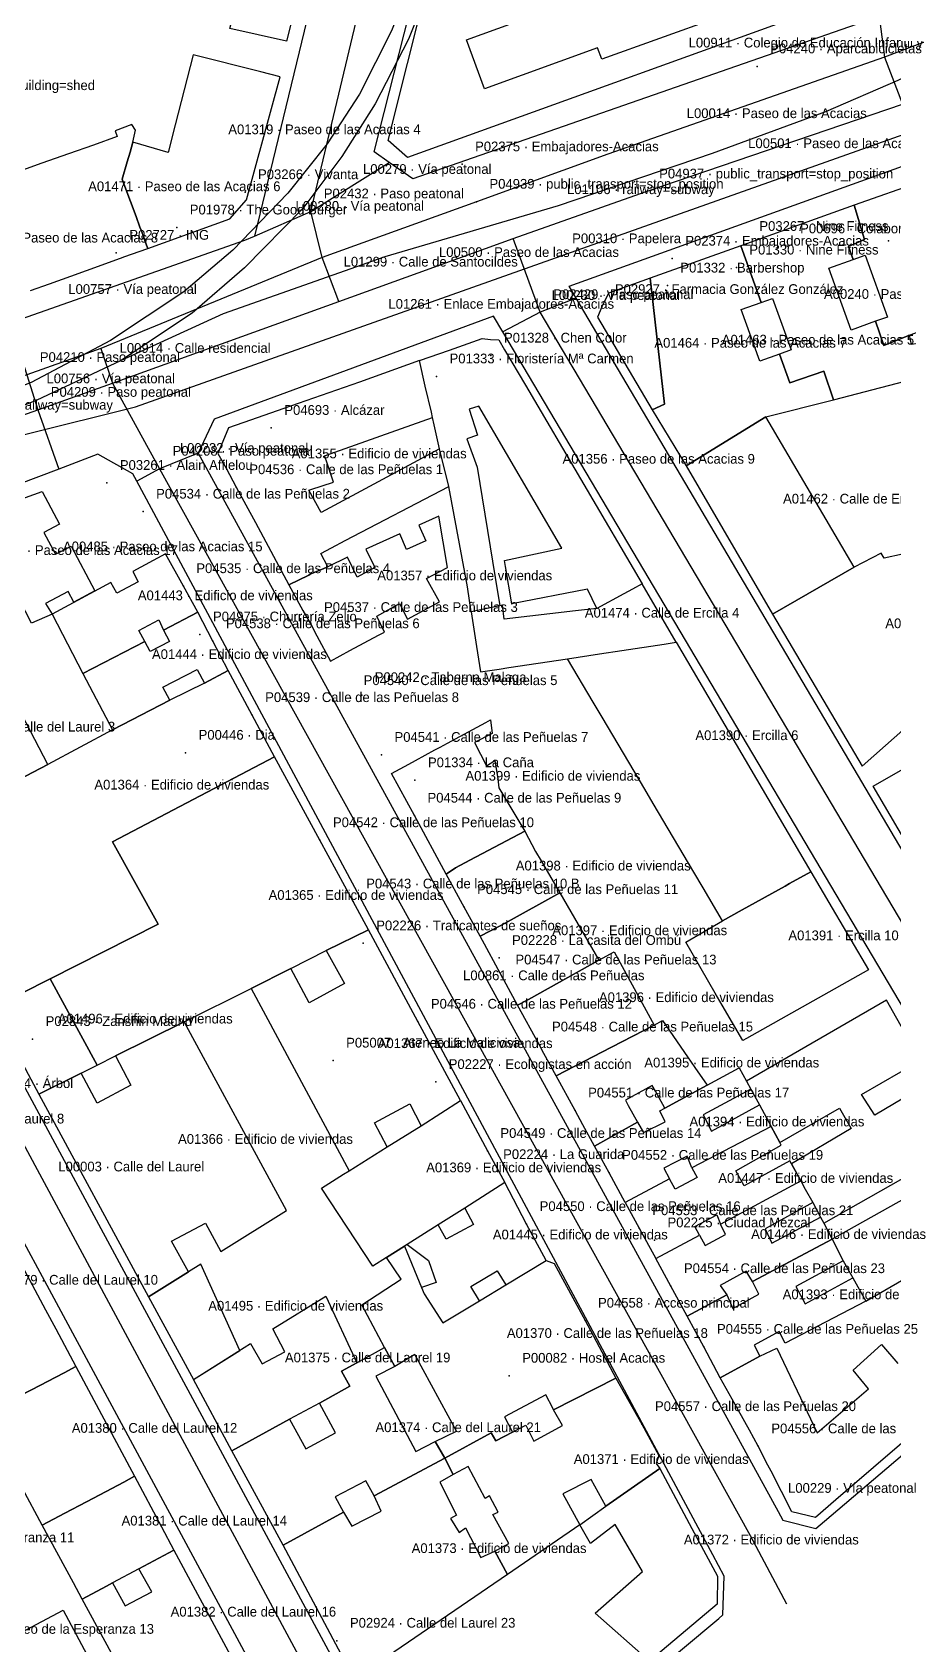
# Model space of a CAD drawing. Header units: metres. Extents: x 436207 to 441321, y 4465685 to 4475088.
# Drawn here: x 440174.2 to 440306.6, y 4472682.3 to 4472930.3 of the extents above; entities that cross this region are included whole.
import ezdxf

# ---------------------------------------------------------------- set-up
doc = ezdxf.new("R2010")
doc.units = ezdxf.units.M
for name, color, linetype, true_color in [('G_A_EDI', 7, 'CONTINUOUS', 0xa4a4a4), ('G_L_EQU', 7, 'CONTINUOUS', 0x8e5aa4), ('G_L_TRA', 7, 'CONTINUOUS', 0x376b91), ('G_L_VIA', 7, 'CONTINUOUS', 0x555555), ('G_P_ACC', 7, 'CONTINUOUS', 0xe68241), ('G_P_COM', 7, 'CONTINUOUS', 0xce3b37), ('G_P_DIR', 7, 'CONTINUOUS', 0x756bb1), ('G_P_EQU', 7, 'CONTINUOUS', 0x8e5aa4), ('G_P_MOB', 7, 'CONTINUOUS', 0x268c9e), ('G_P_PAT', 7, 'CONTINUOUS', 0xa63603), ('G_P_TRA', 7, 'CONTINUOUS', 0x376b91), ('G_P_UMB', 7, 'CONTINUOUS', 0x9e6a39), ('T_A_EDI', 7, 'CONTINUOUS', 0xa4a4a4), ('T_L_EQU', 7, 'CONTINUOUS', 0x8e5aa4), ('T_L_TRA', 7, 'CONTINUOUS', 0x376b91), ('T_L_VIA', 7, 'CONTINUOUS', 0x555555), ('T_P_ACC', 7, 'CONTINUOUS', 0xe68241), ('T_P_COM', 7, 'CONTINUOUS', 0xce3b37), ('T_P_DIR', 7, 'CONTINUOUS', 0x756bb1), ('T_P_EQU', 7, 'CONTINUOUS', 0x8e5aa4), ('T_P_MOB', 7, 'CONTINUOUS', 0x268c9e), ('T_P_PAT', 7, 'CONTINUOUS', 0xa63603), ('T_P_TRA', 7, 'CONTINUOUS', 0x376b91), ('T_P_UMB', 7, 'CONTINUOUS', 0x9e6a39), ('T_P_VER', 7, 'CONTINUOUS', 0x4d745d)]:
    doc.layers.add(name, color=color, linetype=linetype, true_color=true_color)

msp = doc.modelspace()

# ---------------------------------------------------------------- linework, layer by layer
at = {"layer": 'G_A_EDI'}
for points in [[(440210.04, 4472951.98), (440215.92, 4472950.51), (440218.52, 4472949.87), (440216.59, 4472942.18), (440213.26, 4472928.96), (440204.53, 4472930.88), (440206.17, 4472936.98), (440203.79, 4472937.46), (440204.66, 4472940.92), (440205.29, 4472943.41), (440205.9, 4472945.75), (440208.49, 4472945.21)], [(440240.92, 4472929.14), (440258.35, 4472935.49), (440257.7, 4472937.1), (440262.08, 4472938.63), (440261.35, 4472940.72), (440270.46, 4472944.06), (440271.23, 4472941.99), (440275.34, 4472943.53), (440276.07, 4472941.95), (440293.13, 4472948.22), (440295.93, 4472940.6), (440278.69, 4472934.39), (440279.41, 4472932.55), (440261.72, 4472926.18), (440261.04, 4472927.95), (440243.66, 4472921.61)], [(440189.66, 4472913.4), (440189.22, 4472911.88), (440188.8, 4472910.41), (440188.03, 4472907.74), (440188.44, 4472906.6), (440190.14, 4472902.01), (440190.74, 4472900.36), (440190.96, 4472899.79), (440191.33, 4472898.76), (440191.77, 4472897.58), (440191.95, 4472897.09), (440204.54, 4472901.64), (440207.11, 4472904.55), (440212.31, 4472923.46), (440209.31, 4472924.22), (440198.93, 4472926.85), (440196.13, 4472916.09), (440195.1, 4472911.84)], [(440324.51, 4472889.79), (440323.09, 4472892.18), (440318.89, 4472899.27), (440314.77, 4472906.24), (440313.15, 4472906.82), (440310.99, 4472907.41), (440300.49, 4472903.71), (440302.08, 4472898.44), (440299.6, 4472897.38), (440300.31, 4472895.39), (440302.16, 4472896.05), (440305.59, 4472886.53), (440303.75, 4472885.87), (440305.04, 4472882.17), (440309.01, 4472883.73), (440315.64, 4472886.32)], [(440310.58, 4472882.53), (440309.27, 4472882.28), (440309.01, 4472883.73), (440305.04, 4472882.17), (440303.75, 4472885.87), (440300.01, 4472884.53), (440296.58, 4472894.05), (440300.31, 4472895.39), (440299.6, 4472897.38), (440302.08, 4472898.44), (440300.49, 4472903.71), (440283.92, 4472897.77), (440283.06, 4472897.46), (440286.18, 4472888.77), (440287.95, 4472889.4), (440290.8, 4472881.46), (440289.03, 4472880.83), (440290.61, 4472876.43), (440295.8, 4472878.19), (440297.32, 4472873.81), (440311.87, 4472877.56)], [(440297.32, 4472873.81), (440295.8, 4472878.19), (440290.61, 4472876.43), (440289.03, 4472880.83), (440285.97, 4472879.75), (440283.12, 4472887.68), (440286.18, 4472888.77), (440283.06, 4472897.46), (440269.13, 4472892.49), (440271.35, 4472873.12), (440269.44, 4472872.25), (440274.67, 4472863.62), (440286.92, 4472871.18)], [(440269.13, 4472892.49), (440262.73, 4472890.18), (440261.72, 4472888.07), (440261.06, 4472886.5), (440269.44, 4472872.25), (440271.35, 4472873.12)], [(440267.91, 4472845.47), (440266.43, 4472844.66), (440265.08, 4472843.93), (440260.97, 4472841.7), (440259.52, 4472844.68), (440247.88, 4472842.4), (440246.91, 4472848.15), (440246.75, 4472849.09), (440255.56, 4472850.97), (440242.81, 4472872.81), (440241.33, 4472872.33), (440242.63, 4472868.36), (440240.99, 4472867.77), (440242.55, 4472863.46), (440245.32, 4472846.48), (440246.03, 4472842.1), (440241.63, 4472841.21), (440241.06, 4472845.01), (440238.19, 4472860.48), (440236.78, 4472866.27), (440235.95, 4472869.95), (440235.7, 4472871.06), (440235.53, 4472871.91), (440234.59, 4472875.91), (440233.71, 4472879.85), (440238.3, 4472881.45), (440243.35, 4472883.2), (440244.59, 4472883.09), (440245.87, 4472883.01), (440246.76, 4472881.5), (440249.97, 4472876.03)], [(440218.52, 4472850.18), (440220.17, 4472851.03), (440222.27, 4472852.15), (440238.19, 4472860.48), (440236.78, 4472866.27), (440218.59, 4472856.45), (440216.67, 4472859.9), (440217.02, 4472860.01), (440220.5, 4472861.11), (440219.39, 4472864.35), (440219.11, 4472865.16), (440235.7, 4472871.06), (440235.53, 4472871.91), (440234.59, 4472875.91), (440233.71, 4472879.85), (440224.46, 4472876.51), (440213.86, 4472872.84), (440207.74, 4472870.66), (440204.33, 4472869.48), (440202.69, 4472865.55), (440203.97, 4472863.29), (440204.49, 4472862.3), (440205.55, 4472860.36), (440208.49, 4472854.93), (440213.63, 4472845.36), (440216.7, 4472846.83), (440216.91, 4472846.98), (440219.61, 4472848.13)], [(440300.51, 4472848.06), (440286.92, 4472871.18), (440274.67, 4472863.62), (440287.92, 4472840.84)], [(440165.42, 4472855.99), (440175.73, 4472859.7), (440178.39, 4472854.69), (440175.99, 4472853.4), (440177.77, 4472850.04), (440180.17, 4472851.31), (440183.81, 4472844.44), (440180.6, 4472842.68), (440179.73, 4472844.29), (440176.25, 4472842.47), (440177.23, 4472840.82), (440174.07, 4472839.42), (440171.24, 4472844.94), (440170.53, 4472846.29), (440172.77, 4472847.42), (440170.9, 4472850.88), (440168.79, 4472849.58)], [(440213.63, 4472845.36), (440215.79, 4472841.41), (440217.03, 4472839.17), (440217.94, 4472837.49), (440220.03, 4472833.62), (440223.01, 4472835.23), (440227.38, 4472837.59), (440228.33, 4472838.08), (440227.13, 4472840.5), (440230.63, 4472842.46), (440231.87, 4472840.05), (440236.79, 4472842.71), (440234.79, 4472846.32), (440238.01, 4472848.02), (440236.67, 4472855.9), (440233.57, 4472854.51), (440234.69, 4472852.1), (440231.7, 4472850.79), (440230.66, 4472853.18), (440225.45, 4472850.81), (440226.84, 4472848.02), (440224.14, 4472846.53), (440222.65, 4472849.57), (440219.61, 4472848.13), (440216.91, 4472846.98), (440216.7, 4472846.83)], [(440307.93, 4472850.07), (440305.11, 4472849.46), (440304.63, 4472850.22), (440300.51, 4472848.06), (440287.92, 4472840.84), (440301.69, 4472817.43), (440318.72, 4472832.51)], [(440194.69, 4472850.09), (440189.63, 4472847.37), (440190.47, 4472845.8), (440187.19, 4472844.04), (440186.29, 4472845.7), (440177.23, 4472840.82), (440181.99, 4472831.71), (440191.47, 4472836.63), (440190.58, 4472838.3), (440193.66, 4472839.96), (440194.34, 4472838.37), (440199.62, 4472841.12), (440197.41, 4472845.14)], [(440267.91, 4472845.47), (440266.43, 4472844.66), (440265.08, 4472843.93), (440260.97, 4472841.7), (440257.66, 4472841.32), (440246.72, 4472840.07), (440246.43, 4472842.19), (440246.03, 4472842.1), (440241.63, 4472841.21), (440242.44, 4472835.85), (440243.06, 4472831.95), (440245.93, 4472832.38), (440247.43, 4472832.61), (440256.46, 4472833.97), (440261.36, 4472834.72), (440264.77, 4472835.25), (440271.28, 4472836.24), (440273.16, 4472836.53)], [(440181.99, 4472831.71), (440186.52, 4472823.05), (440195.31, 4472827.61), (440194.28, 4472829.59), (440199.54, 4472832.33), (440200.64, 4472830.23), (440204.32, 4472832.15), (440201.95, 4472836.67), (440199.62, 4472841.12), (440194.34, 4472838.37), (440195.27, 4472836.61), (440192.29, 4472835.07), (440191.47, 4472836.63)], [(440144.62, 4472823.87), (440154.22, 4472806.03), (440176.58, 4472817.69), (440167.2, 4472835.66), (440154.56, 4472829.2)], [(440273.16, 4472836.53), (440293.82, 4472801.22), (440290.53, 4472799.39), (440289.86, 4472799.01), (440283.29, 4472795.35), (440280.27, 4472793.66), (440277.26, 4472798.75), (440275.87, 4472801.13), (440269.62, 4472811.7), (440268.3, 4472813.93), (440261.77, 4472824.98), (440260.4, 4472827.3), (440256.46, 4472833.97), (440261.36, 4472834.72), (440264.77, 4472835.25), (440271.28, 4472836.24)], [(440154.22, 4472806.03), (440168.1, 4472780.31), (440176.96, 4472784.77), (440193.53, 4472793.13), (440186.51, 4472805.79), (440211.44, 4472818.88), (440207.99, 4472825.31), (440204.32, 4472832.15), (440200.64, 4472830.23), (440195.31, 4472827.61), (440186.52, 4472823.05), (440176.58, 4472817.69)], [(440244.87, 4472822.48), (440242.14, 4472821.11), (440243.98, 4472817.49), (440245.27, 4472818.33), (440245.71, 4472815.49), (440245.87, 4472814.14), (440246.97, 4472812.3), (440249.87, 4472807.47), (440241.43, 4472802.97), (440239.23, 4472801.8), (440237.78, 4472800.86), (440232.93, 4472809.85), (440229.42, 4472816.33), (440232.07, 4472817.77), (440233.07, 4472818.32), (440236.05, 4472819.94), (440236.89, 4472820.39), (440237.98, 4472820.99), (440239.23, 4472821.67), (440243.88, 4472824.19), (440244.62, 4472824.6)], [(440336.2, 4472787.51), (440323.66, 4472779.83), (440303.42, 4472814.38), (440316.21, 4472821.7)], [(440184.15, 4472771.46), (440187.01, 4472772.88), (440197.54, 4472778.13), (440207.84, 4472783.27), (440213.91, 4472786.36), (440219.36, 4472789.09), (440225.87, 4472792.3), (440223.51, 4472796.65), (440218.4, 4472806.07), (440211.44, 4472818.88), (440186.51, 4472805.79), (440193.53, 4472793.13), (440176.96, 4472784.77)], [(440243.01, 4472791.29), (440240.55, 4472795.78), (440240.3, 4472796.23), (440237.78, 4472800.86), (440239.23, 4472801.8), (440241.43, 4472802.97), (440249.87, 4472807.47), (440251.54, 4472804.34), (440252.38, 4472802.91), (440253.52, 4472800.94), (440255.25, 4472797.96), (440246.86, 4472793.33), (440244.49, 4472792.1)], [(440293.82, 4472801.22), (440297.12, 4472795.6), (440302.16, 4472787.01), (440302.67, 4472786.13), (440283.93, 4472775.55), (440283.36, 4472775.24), (440280.18, 4472780.72), (440279.15, 4472782.52), (440274.61, 4472790.36), (440280.27, 4472793.66), (440283.29, 4472795.35), (440289.86, 4472799.01), (440290.53, 4472799.39)], [(440248.78, 4472780.69), (440247, 4472783.95), (440246.44, 4472784.96), (440243.01, 4472791.29), (440244.49, 4472792.1), (440246.86, 4472793.33), (440255.25, 4472797.96), (440261.26, 4472787.63), (440250.44, 4472781.59)], [(440207.84, 4472783.27), (440222.91, 4472755.21), (440228.72, 4472758.92), (440226.77, 4472762.61), (440232.21, 4472765.5), (440233.95, 4472762.16), (440240, 4472766.03), (440233.45, 4472778.16), (440225.87, 4472792.3), (440219.36, 4472789.09), (440222.19, 4472784.03), (440216.76, 4472781.03), (440213.91, 4472786.36)], [(440254.69, 4472769.85), (440252.81, 4472773.28), (440252.06, 4472774.65), (440248.78, 4472780.69), (440250.44, 4472781.59), (440261.26, 4472787.63), (440263.6, 4472788.9), (440269.76, 4472777.64), (440263.19, 4472774.24)], [(440176.96, 4472784.77), (440168.1, 4472780.31), (440175.23, 4472767.03), (440181.73, 4472770.26), (440184.15, 4472771.46)], [(440260.59, 4472759), (440258.8, 4472762.3), (440257.61, 4472764.5), (440254.69, 4472769.85), (440263.19, 4472774.24), (440269.76, 4472777.64), (440271.04, 4472778.35), (440274.88, 4472772.76), (440276.02, 4472771.12), (440277.9, 4472768.4), (440271.38, 4472764.86), (440269.95, 4472767.45), (440269.47, 4472768.33), (440265.34, 4472766.1), (440265.77, 4472765.28), (440267.17, 4472762.7)], [(440175.23, 4472767.03), (440192.04, 4472735.83), (440198.18, 4472739.68), (440195.61, 4472744.42), (440200.83, 4472747.15), (440203.18, 4472742.81), (440213.24, 4472749.11), (440197.54, 4472778.13), (440187.01, 4472772.88), (440189.33, 4472768.41), (440184.17, 4472765.62), (440181.73, 4472770.26)], [(440265.32, 4472750.35), (440262.83, 4472754.92), (440260.59, 4472759), (440267.17, 4472762.7), (440268.12, 4472761.1), (440271.44, 4472762.73), (440270.63, 4472764.42), (440271.38, 4472764.86), (440277.9, 4472768.4), (440282.81, 4472771.05), (440283.94, 4472769.01), (440284.61, 4472767.78), (440277.27, 4472763.83), (440278.56, 4472761.34), (440285.92, 4472765.36), (440287.71, 4472762.06), (440275.55, 4472755.67), (440274.82, 4472757.49), (440271.26, 4472755.61), (440272.13, 4472753.99)], [(440240, 4472766.03), (440244.13, 4472758.28), (440246.81, 4472753.4), (440240.64, 4472749.46), (440236.54, 4472746.9), (440231.79, 4472743.91), (440231.38, 4472743.65), (440228.65, 4472741.9), (440226.51, 4472740.55), (440218.62, 4472752.57), (440222.03, 4472754.69), (440222.91, 4472755.21), (440228.72, 4472758.92), (440233.95, 4472762.16)], [(440265.32, 4472750.35), (440267.47, 4472746.4), (440270.02, 4472741.72), (440276.72, 4472745.32), (440275.99, 4472746.65), (440279.37, 4472748.46), (440279.96, 4472747.02), (440292.27, 4472753.7), (440290.86, 4472756.28), (440290.59, 4472756.76), (440283.56, 4472752.93), (440282.31, 4472755.24), (440289.28, 4472759.16), (440289.04, 4472759.59), (440287.71, 4472762.06), (440275.55, 4472755.67), (440276.36, 4472754.2), (440272.99, 4472752.39), (440272.13, 4472753.99)], [(440165.27, 4472754.25), (440168.55, 4472748.12), (440170.13, 4472745.27), (440176.24, 4472733.83), (440177.8, 4472730.92), (440180.9, 4472725.11), (440179.1, 4472724.17), (440174.1, 4472721.56), (440173.55, 4472721.26), (440170.06, 4472719.45), (440166.58, 4472717.62), (440163.64, 4472723.27), (440166.82, 4472724.98), (440165.12, 4472728.19), (440161.91, 4472726.39), (440155.95, 4472737.6), (440159.05, 4472739.19), (440157.33, 4472742.44), (440154.24, 4472740.72), (440151.05, 4472746.72), (440152.55, 4472747.5), (440156.31, 4472749.5), (440159.96, 4472751.44), (440163.77, 4472753.47)], [(440274.85, 4472732.88), (440272.33, 4472737.49), (440270.02, 4472741.72), (440276.72, 4472745.32), (440277.57, 4472743.76), (440280.74, 4472745.42), (440279.96, 4472747.02), (440292.27, 4472753.7), (440292.98, 4472752.39), (440294.11, 4472750.33), (440286.79, 4472746.31), (440287.84, 4472744.1), (440295.32, 4472748.1), (440295.84, 4472747.15), (440297.12, 4472744.71), (440284.86, 4472738.21), (440283.87, 4472739.79), (440279.89, 4472737.6), (440280.94, 4472736.16)], [(440235.08, 4472741.43), (440236.26, 4472738.02), (440234, 4472737.3), (440234.42, 4472736.28), (440237.3, 4472731.84), (440242.92, 4472735.24), (440241.58, 4472737.43), (440245.62, 4472739.86), (440246.95, 4472737.67), (440253.17, 4472741.42), (440250.16, 4472747.03), (440246.81, 4472753.4), (440240.64, 4472749.46), (440241.99, 4472746.94), (440237.8, 4472744.72), (440236.54, 4472746.9), (440231.79, 4472743.91)], [(440253.17, 4472741.42), (440254.39, 4472740.97), (440259.13, 4472732.18), (440263.89, 4472723.34), (440254.31, 4472718.44), (440254.17, 4472718.73), (440253.09, 4472720.75), (440246.78, 4472717.36), (440247.99, 4472715.04), (440245.43, 4472713.7), (440244.71, 4472714.9), (440237.59, 4472711.02), (440236.12, 4472713.58), (440239.36, 4472715.19), (440233, 4472726.99), (440229.91, 4472725.12), (440228.31, 4472728.05), (440224.83, 4472734.63), (440230.88, 4472738.54), (440228.65, 4472741.9), (440231.38, 4472743.65), (440234, 4472737.3), (440234.42, 4472736.28), (440237.3, 4472731.84), (440242.92, 4472735.24), (440246.95, 4472737.67)], [(440279.92, 4472723.36), (440277.41, 4472728.16), (440274.85, 4472732.88), (440280.94, 4472736.16), (440281.84, 4472734.06), (440285.84, 4472736.24), (440284.86, 4472738.21), (440297.12, 4472744.71), (440298.78, 4472741.39), (440291.52, 4472737.43), (440292.96, 4472734.75), (440300.26, 4472738.76), (440302.29, 4472735.16), (440289.86, 4472728.69), (440288.96, 4472730.49), (440285.12, 4472728.4), (440285.97, 4472726.69)], [(440200.08, 4472740.87), (440198.18, 4472739.68), (440192.04, 4472735.83), (440198.96, 4472723.11), (440206.07, 4472727.61)], [(440204.86, 4472712.15), (440198.96, 4472723.11), (440207.72, 4472728.65), (440209.53, 4472725.52), (440213.03, 4472727.37), (440211.18, 4472730.9), (440219.28, 4472735.95), (440224.08, 4472725.7), (440221.69, 4472724.41), (440222.99, 4472722.08), (440218.31, 4472719.5), (440213.73, 4472717.01)], [(440212.77, 4472697.65), (440204.86, 4472712.15), (440213.73, 4472717.01), (440216.21, 4472712.47), (440220.78, 4472714.94), (440218.31, 4472719.5), (440222.99, 4472722.08), (440221.69, 4472724.41), (440224.08, 4472725.7), (440228.31, 4472728.05), (440229.91, 4472725.12), (440227.01, 4472723.66), (440233.15, 4472712.03), (440236.12, 4472713.58), (440237.59, 4472711.02), (440226.73, 4472705.24), (440225.44, 4472707.54), (440220.76, 4472705.07), (440222.03, 4472702.74)], [(440180.9, 4472725.11), (440189.92, 4472708.24), (440188.25, 4472707.36), (440184.57, 4472705.41), (440182.54, 4472704.33), (440179.22, 4472702.57), (440175.74, 4472700.73), (440166.58, 4472717.62), (440170.06, 4472719.45), (440173.55, 4472721.26), (440174.1, 4472721.56), (440179.1, 4472724.17)], [(440263.89, 4472723.34), (440267.88, 4472716.27), (440270.46, 4472711.46), (440270.05, 4472710.22), (440270.62, 4472709.43), (440262.34, 4472703.63), (440260.09, 4472707.74), (440255.73, 4472705.52), (440258.34, 4472700.78), (440247.22, 4472693.15), (440245.26, 4472696.71), (440247.41, 4472697.89), (440244.94, 4472702.38), (440245.78, 4472702.74), (440244.47, 4472705.23), (440243.77, 4472704.84), (440241.16, 4472709.76), (440238.88, 4472708.53), (440237.59, 4472711.02), (440244.71, 4472714.9), (440245.43, 4472713.7), (440247.99, 4472715.04), (440250.04, 4472716.1), (440251.28, 4472713.66), (440255.67, 4472716.03), (440254.31, 4472718.44)], [(440223.81, 4472676.81), (440212.77, 4472697.65), (440222.03, 4472702.74), (440223.32, 4472700.57), (440227.83, 4472702.89), (440226.73, 4472705.24), (440237.59, 4472711.02), (440238.88, 4472708.53), (440236.8, 4472707.36), (440239.37, 4472702.28), (440238.47, 4472701.75), (440239.78, 4472699.62), (440240.74, 4472700.3), (440243.14, 4472695.74), (440245.26, 4472696.71), (440247.22, 4472693.15), (440229.93, 4472681.28)], [(440270.62, 4472709.43), (440275.55, 4472700.19), (440279.48, 4472692.89), (440279.44, 4472688.58), (440269.04, 4472679.82), (440260.68, 4472687.19), (440267.96, 4472693.61), (440263.76, 4472700.84), (440259.96, 4472697.91), (440258.34, 4472700.78), (440262.34, 4472703.63)], [(440189.92, 4472708.24), (440194.03, 4472700.48), (440195.95, 4472696.86), (440194.41, 4472696.05), (440190.55, 4472694.03), (440186.51, 4472691.83), (440185.59, 4472691.34), (440181.89, 4472689.36), (440180.53, 4472691.88), (440175.74, 4472700.73), (440179.22, 4472702.57), (440182.54, 4472704.33), (440184.57, 4472705.41), (440188.25, 4472707.36)], [(440195.95, 4472696.86), (440206.13, 4472677.9), (440201.77, 4472675.6), (440199.96, 4472678.89), (440194.99, 4472676.4), (440196.61, 4472672.97), (440194.07, 4472671.59), (440192.06, 4472670.52), (440187.79, 4472678.43), (440186.38, 4472681.04), (440181.89, 4472689.36), (440185.59, 4472691.34), (440186.51, 4472691.83), (440188.46, 4472688.3), (440192.55, 4472690.48), (440190.55, 4472694.03), (440194.41, 4472696.05)], [(440157.55, 4472652.39), (440147.61, 4472671.02), (440149.23, 4472671.88), (440151.11, 4472672.89), (440154.57, 4472674.75), (440155.44, 4472675.21), (440159.13, 4472677.19), (440166.54, 4472681.09), (440178.96, 4472687.64), (440188.96, 4472668.84), (440174.09, 4472661.05), (440170.98, 4472659.52), (440168.25, 4472658), (440165.36, 4472656.52), (440163.05, 4472655.3), (440159.32, 4472653.32)]]:
    msp.add_lwpolyline(points, close=True, dxfattribs=at)
for points in [[(440173.93, 4472890.58), (440176.82, 4472891.62), (440180.14, 4472892.83), (440184.93, 4472894.55), (440188.14, 4472895.71), (440188.29, 4472895.77), (440191.95, 4472897.09), (440191.77, 4472897.58), (440191.33, 4472898.76), (440190.96, 4472899.79), (440190.74, 4472900.36), (440190.14, 4472902.01), (440188.44, 4472906.6), (440188.03, 4472907.74), (440188.8, 4472910.41), (440189.22, 4472911.88), (440189.66, 4472913.4), (440190.08, 4472915.28), (440189.48, 4472916.12), (440186.92, 4472915.18), (440187.26, 4472914.27), (440183.59, 4472912.95), (440179.78, 4472911.61), (440175.67, 4472910.17), (440172.13, 4472908.93)], [(440312.46, 4472769.02), (440303.68, 4472763.76), (440301.6, 4472766.95), (440310.67, 4472772.21), (440305.46, 4472781.46), (440283.94, 4472769.01), (440284.61, 4472767.78), (440285.92, 4472765.36), (440287.71, 4472762.06), (440289.04, 4472759.59), (440298.23, 4472764.85), (440300.05, 4472761.71), (440290.86, 4472756.28), (440292.27, 4472753.7), (440292.98, 4472752.39), (440294.11, 4472750.33), (440295.32, 4472748.1), (440295.84, 4472747.15), (440308.04, 4472754.08)], [(440309.44, 4472751.61), (440297.12, 4472744.71), (440298.78, 4472741.39), (440300.26, 4472738.76), (440302.29, 4472735.16), (440324.42, 4472747.97)], [(440309.23, 4472714.59), (440297.65, 4472704.6), (440294.53, 4472701.92), (440290.9, 4472702.8), (440289.31, 4472705.92), (440287.72, 4472709.04), (440287.24, 4472709.97), (440285.76, 4472712.85), (440284.38, 4472715.34), (440281.73, 4472720.11), (440279.92, 4472723.36), (440285.97, 4472726.69), (440288.62, 4472727.97), (440293.77, 4472717.08), (440294.81, 4472714.91), (440302.67, 4472721.7), (440300.32, 4472724.54), (440304.66, 4472728.53), (440307.2, 4472725.61)]]:
    msp.add_lwpolyline(points, dxfattribs=at)
at = {"layer": 'G_L_EQU'}
msp.add_lwpolyline([(440243.9, 4472962.85), (440298.65, 4472948.54), (440302.27, 4472936.55), (440231.86, 4472911.08), (440228.88, 4472913.65), (440240.69, 4472960.91), (440243.9, 4472962.85)], dxfattribs=at)
at = {"layer": 'G_L_TRA'}
for points in [[(440232.9, 4472939.23), (440229.42, 4472930.53), (440224.48, 4472920.8), (440219.49, 4472913.15), (440213.49, 4472905.57), (440205.01, 4472896.83), (440197.51, 4472890.38), (440186.24, 4472882.92), (440174.04, 4472876.45), (440161.54, 4472871.54), (440100.46, 4472849.64), (440042.92, 4472829.07), (439932.19, 4472789.5)], [(440235.67, 4472938.54), (440232.02, 4472929.27), (440226.88, 4472919.33), (440221.74, 4472911.21), (440215.77, 4472903.21), (440206.82, 4472894.1), (440198.77, 4472887.12), (440187.74, 4472879.77), (440174.9, 4472873.72), (440161.7, 4472868.4), (440149.76, 4472864.11), (440101.94, 4472846.93), (440014.3, 4472815.56), (439933.33, 4472786.57)], [(440320.22, 4472929.24), (440307.22, 4472922.88), (440296.07, 4472918.1), (440278.69, 4472911.67), (440255.01, 4472903.62), (440228.38, 4472895.76), (440203.53, 4472887), (440187.74, 4472879.77)]]:
    msp.add_lwpolyline(points, dxfattribs=at)
at = {"layer": 'G_L_VIA'}
for points in [[(440147.1, 4472877.33), (440135.49, 4472874.11), (440133.07, 4472887.16), (440122.39, 4472990.93), (440125.68, 4472994.43), (440225.24, 4472968.83), (440208.32, 4472898.97)], [(440218.76, 4472895.69), (440216.99, 4472902.78), (440232.24, 4472966.85), (440234.17, 4472974.55)], [(440304.31, 4472932.76), (440232.69, 4472907.79), (440229.04, 4472910.31), (440226.71, 4472911.92), (440239.86, 4472963.62), (440243.78, 4472965.28), (440299.65, 4472949.99), (440303.7, 4472947.03)], [(440303.7, 4472947.03), (440304.31, 4472932.76), (440305.15, 4472926.51), (440307.91, 4472919.24), (440310.49, 4472910.66), (440316.71, 4472909.34), (440325.15, 4472893.48), (440330.89, 4472896.61), (440335.12, 4472898.94), (440347.98, 4472906.04), (440353.55, 4472903.02), (440358.68, 4472900.25), (440371.73, 4472894.94), (440384.35, 4472893.93), (440392.1, 4472895.22), (440398.11, 4472898.51), (440403.84, 4472895.6)], [(440326.71, 4472934.65), (440305.15, 4472926.51), (440262.61, 4472911.55), (440242.45, 4472904.26), (440218.76, 4472895.69)], [(440248.07, 4472898.62), (440268.52, 4472905.84), (440307.91, 4472919.24), (440316.42, 4472922.11)], [(440123.84, 4472856.21), (440190.08, 4472872.73), (440328.11, 4472921.7)], [(440216.99, 4472902.78), (440229.04, 4472910.31)], [(440325.15, 4472893.48), (440387.94, 4472787.59), (440389.4, 4472785.14), (440388.4, 4472780.75), (440347.97, 4472746.64), (440347.23, 4472746.01), (440341.88, 4472746.84), (440340.37, 4472749.41), (440257.78, 4472889.43), (440256.7, 4472891.25), (440310.49, 4472910.66)], [(440208.32, 4472898.97), (440216.99, 4472902.78)], [(440147.1, 4472877.33), (440170.82, 4472885.64), (440206.88, 4472898.35), (440208.32, 4472898.97)], [(440221.31, 4472888.89), (440248.07, 4472898.62)], [(440431.03, 4472581.37), (440426.36, 4472589.44), (440349.31, 4472723.08), (440343.08, 4472733.85), (440335.7, 4472746.36), (440252.26, 4472887.28), (440248.07, 4472898.62)], [(440218.76, 4472895.69), (440184.72, 4472881.7), (440173.36, 4472877.62), (440151.23, 4472869.66), (440131.86, 4472862.68), (440048.71, 4472834.61)], [(440221.31, 4472888.89), (440218.76, 4472895.69)], [(440050.78, 4472826.19), (440121.94, 4472853.43), (440133.41, 4472857.5), (440175.05, 4472872.26), (440186.51, 4472876.35), (440221.31, 4472888.89)], [(440257.78, 4472889.43), (440252.26, 4472887.28), (440246.49, 4472884.24)], [(440170.82, 4472885.64), (440173.36, 4472877.62), (440175.05, 4472872.26), (440178.29, 4472863.15)], [(440245.06, 4472886.66), (440202.13, 4472870.82), (440199.71, 4472865.57), (440288.81, 4472702.83), (440289.54, 4472701.49), (440294.59, 4472700.23), (440295.91, 4472701.35), (440330.5, 4472730.76), (440332.93, 4472732.82), (440333.32, 4472737.59), (440330.56, 4472742.27), (440246.49, 4472884.24), (440245.06, 4472886.66)], [(440184.72, 4472881.7), (440186.51, 4472876.35)], [(440186.51, 4472876.35), (440193.77, 4472863.2), (440284.53, 4472699.11), (440290.09, 4472688.62)], [(440189.67, 4472862.39), (440184.29, 4472865.41), (440178.29, 4472863.15), (440134.92, 4472846.79), (440133.16, 4472841.99), (440234.47, 4472654.02), (440235.76, 4472653.83), (440240, 4472653.22), (440279.67, 4472686.36), (440280.33, 4472686.91), (440280.53, 4472692.88), (440278.76, 4472696.16), (440190.26, 4472861.27), (440189.67, 4472862.39)], [(440199.71, 4472865.57), (440193.77, 4472863.2), (440190.26, 4472861.27)], [(440230.18, 4472652.67), (440129.28, 4472840.44), (440126.63, 4472845.36), (440121.94, 4472853.43)], [(440121.6, 4472839.38), (440114.49, 4472841.61), (440069.74, 4472823.2), (440068.54, 4472820.37), (440067.37, 4472817.62), (440139.87, 4472682.11), (440180.29, 4472606.56), (440185.88, 4472605.42), (440227.02, 4472640.9), (440228.05, 4472641.8), (440226.7, 4472644.32), (440121.97, 4472838.71), (440121.6, 4472839.38)]]:
    msp.add_lwpolyline(points, dxfattribs=at)
at = {"layer": 'G_P_ACC'}
for p in [(440305.15, 4472926.51), (440216.99, 4472902.78), (440252.26, 4472887.28), (440175.05, 4472872.26), (440193.77, 4472863.2)]:
    msp.add_point(p, dxfattribs=at)
at = {"layer": 'G_P_COM'}
for p in [(440290.18, 4472897.4), (440271.78, 4472891.37), (440244.68, 4472880.6), (440236.32, 4472877.4), (440185.66, 4472861.02), (440197.76, 4472819.52), (440225.05, 4472790.21), (440236.19, 4472768.88), (440244.55, 4472755.03)]:
    msp.add_point(p, dxfattribs=at)
at = {"layer": 'G_P_DIR'}
for p in [(440205.55, 4472860.36), (440191.23, 4472856.6), (440197.41, 4472845.14), (440217.03, 4472839.17), (440201.95, 4472836.67), (440223.12, 4472827.92), (440207.99, 4472825.31), (440227.86, 4472819.19), (440232.93, 4472809.85), (440218.4, 4472806.07), (440223.51, 4472796.65), (440240.55, 4472795.78), (440246.44, 4472784.96), (440233.45, 4472778.16), (440252.06, 4472774.65), (440257.61, 4472764.5), (440244.13, 4472758.28), (440262.83, 4472754.92), (440250.16, 4472747.03), (440267.47, 4472746.4), (440272.33, 4472737.49), (440277.41, 4472728.16), (440267.88, 4472716.27), (440285.76, 4472712.85)]:
    msp.add_point(p, dxfattribs=at)
at = {"layer": 'G_P_EQU'}
for p in [(440196.4, 4472900.3), (440210.93, 4472869.48), (440199.97, 4472837.72), (440224.82, 4472828.39), (440233, 4472815.29), (440245.92, 4472787.96), (440174.25, 4472775.49), (440220.43, 4472772.18), (440269.81, 4472744.54)]:
    msp.add_point(p, dxfattribs=at)
at = {"layer": 'G_P_MOB'}
for p in [(440285.59, 4472925.08), (440255.16, 4472895.88)]:
    msp.add_point(p, dxfattribs=at)
at = {"layer": 'G_P_PAT'}
for p in [(440305.75, 4472898.24), (440247.48, 4472723.71)]:
    msp.add_point(p, dxfattribs=at)
at = {"layer": 'G_P_TRA'}
for p in [(440240.24, 4472910.01), (440268.52, 4472905.84), (440242.45, 4472904.26), (440272.54, 4472895.51)]:
    msp.add_point(p, dxfattribs=at)
at = {"layer": 'G_P_UMB'}
for p in [(440206.89, 4472905.73), (440283.92, 4472897.77), (440187.11, 4472896.41), (440282.38, 4472894.14), (440261.72, 4472888.07), (440259.13, 4472732.18), (440221.01, 4472682.96)]:
    msp.add_point(p, dxfattribs=at)

# ---------------------------------------------------------------- texts
at = {"layer": 'T_A_EDI'}
for s, p in [('A01470 · building=shed', (440162.7, 4472921.43)), ('A01319 · Paseo de las Acacias 4', (440204.32, 4472914.64)), ('A01471 · Paseo de las Acacias 6', (440182.79, 4472905.88)), ('A01320 · Paseo de las Acacias 8', (440163.98, 4472897.99)), ('A00240 · Paseo de las Acacias 3', (440295.85, 4472889.32)), ('A01464 · Paseo de las Acacias 7', (440269.79, 4472881.81)), ('A01463 · Paseo de las Acacias 5', (440280.15, 4472882.29)), ('A01355 · Edificio de viviendas', (440214.07, 4472864.79)), ('A01356 · Paseo de las Acacias 9', (440255.68, 4472863.97)), ('A01462 · Calle de Ercilla 5', (440289.56, 4472857.84)), ('A00486 · Paseo de las Acacias 17', (440165.9, 4472849.93)), ('A00485 · Paseo de las Acacias 15', (440178.92, 4472850.5)), ('A01357 · Edificio de viviendas', (440227.21, 4472846.03)), ('A01443 · Edificio de viviendas', (440190.42, 4472842.97)), ('A01474 · Calle de Ercilla 4', (440259.1, 4472840.3)), ('A01460 · Calle de Ercilla 7', (440305.27, 4472838.67)), ('A01444 · Edificio de viviendas', (440192.59, 4472833.93)), ('A01363 · Calle del Laurel 3', (440162.63, 4472822.78)), ('A01390 · Ercilla 6', (440276.09, 4472821.46)), ('A01364 · Edificio de viviendas', (440183.74, 4472813.86)), ('A01399 · Edificio de viviendas', (440240.76, 4472815.22)), ('A01398 · Edificio de viviendas', (440248.49, 4472801.41)), ('A01365 · Edificio de viviendas', (440210.51, 4472796.89)), ('A01397 · Edificio de viviendas', (440254.1, 4472791.46)), ('A01391 · Ercilla 10', (440290.38, 4472790.68)), ('A01396 · Edificio de viviendas', (440261.27, 4472781.17)), ('A01496 · Edificio de viviendas', (440178.12, 4472777.88)), ('A01367 · Edificio de viviendas', (440227.28, 4472774.1)), ('A01395 · Edificio de viviendas', (440268.24, 4472771.12)), ('A01378 · Calle del Laurel 8', (440154.8, 4472762.5)), ('A01394 · Edificio de viviendas', (440275.18, 4472762.05)), ('A01366 · Edificio de viviendas', (440196.6, 4472759.37)), ('A01369 · Edificio de viviendas', (440234.73, 4472754.99)), ('A01447 · Edificio de viviendas', (440279.61, 4472753.37)), ('A01445 · Edificio de viviendas', (440244.97, 4472744.67)), ('A01446 · Edificio de viviendas', (440284.66, 4472744.74)), ('A01379 · Calle del Laurel 10', (440168.09, 4472737.71)), ('A01393 · Edificio de viviendas', (440289.5, 4472735.47)), ('A01495 · Edificio de viviendas', (440201.24, 4472733.72)), ('A01370 · Calle de las Peñuelas 18', (440247.12, 4472729.52)), ('A01375 · Calle del Laurel 19', (440213.02, 4472725.76)), ('A01380 · Calle del Laurel 12', (440180.27, 4472714.93)), ('A01374 · Calle del Laurel 21', (440226.93, 4472715.03)), ('A01371 · Edificio de viviendas', (440257.4, 4472710.14)), ('A01381 · Calle del Laurel 14', (440187.92, 4472700.67)), ('A01386 · Paseo de la Esperanza 11', (440148.44, 4472698.1)), ('A01372 · Edificio de viviendas', (440274.32, 4472697.76)), ('A01373 · Edificio de viviendas', (440232.49, 4472696.44)), ('A01382 · Calle del Laurel 16', (440195.46, 4472686.67)), ('A01385 · Paseo de la Esperanza 13', (440160.67, 4472684.02))]:
    msp.add_text(s, height=1.5, dxfattribs=at).set_placement(p)
at = {"layer": 'T_L_EQU'}
msp.add_text('L00911 · Colegio de Educación Infantil y Primaria Legado Crespo', height=1.5, dxfattribs=at).set_placement((440275.05, 4472927.98))
at = {"layer": 'T_L_TRA'}
for s, p in [('L01106 · railway=subway', (440256.37, 4472905.43)), ('L01263 · railway=subway', (440163.9, 4472872.28))]:
    msp.add_text(s, height=1.5, dxfattribs=at).set_placement(p)
at = {"layer": 'T_L_VIA'}
for s, p in [('L00014 · Paseo de las Acacias', (440274.76, 4472917.12)), ('L00501 · Paseo de las Acacias', (440284.2, 4472912.5)), ('L00279 · Vía peatonal', (440225.02, 4472908.54)), ('L00280 · Vía peatonal', (440214.65, 4472902.87)), ('L00500 · Paseo de las Acacias', (440236.69, 4472895.76)), ('L01299 · Calle de Santocildes', (440222.04, 4472894.29)), ('L00757 · Vía peatonal', (440179.74, 4472890.08)), ('L00230 · Vía peatonal', (440253.99, 4472889.14)), ('L01261 · Enlace Embajadores-Acacias', (440228.92, 4472887.8)), ('L00914 · Calle residencial', (440187.62, 4472881.02)), ('L00756 · Vía peatonal', (440176.39, 4472876.34)), ('L00232 · Vía peatonal', (440196.88, 4472865.64)), ('L00861 · Calle de las Peñuelas', (440240.39, 4472784.53)), ('L00003 · Calle del Laurel', (440178.2, 4472755.13)), ('L00229 · Vía peatonal', (440290.33, 4472705.7))]:
    msp.add_text(s, height=1.5, dxfattribs=at).set_placement(p)
at = {"layer": 'T_P_ACC'}
for s, p in [('P02432 · Paso peatonal', (440218.99, 4472904.78)), ('P02429 · Paso peatonal', (440254.26, 4472889.28)), ('P04210 · Paso peatonal', (440175.36, 4472879.62)), ('P04209 · Paso peatonal', (440177.05, 4472874.26)), ('P04208 · Paso peatonal', (440195.77, 4472865.2))]:
    msp.add_text(s, height=1.5, dxfattribs=at).set_placement(p)
at = {"layer": 'T_P_COM'}
for s, p in [('P00696 · Colaboratorio Acacias', (440292.18, 4472899.4)), ('P01332 · Barbershop', (440273.78, 4472893.37)), ('P01328 · Chen Color', (440246.68, 4472882.6)), ('P01333 · Floristería Mª Carmen', (440238.32, 4472879.4)), ('P03261 · Alain Afflelou', (440187.66, 4472863.02)), ('P00446 · Dia', (440199.76, 4472821.52)), ('P02226 · Traficantes de sueños', (440227.05, 4472792.21)), ('P02227 · Ecologistas en acción', (440238.19, 4472770.88)), ('P02224 · La Guarida', (440246.55, 4472757.03))]:
    msp.add_text(s, height=1.5, dxfattribs=at).set_placement(p)
at = {"layer": 'T_P_DIR'}
for s, p in [('P04536 · Calle de las Peñuelas 1', (440207.55, 4472862.36)), ('P04534 · Calle de las Peñuelas 2', (440193.23, 4472858.6)), ('P04535 · Calle de las Peñuelas 4', (440199.41, 4472847.14)), ('P04537 · Calle de las Peñuelas 3', (440219.03, 4472841.17)), ('P04538 · Calle de las Peñuelas 6', (440203.95, 4472838.67)), ('P04540 · Calle de las Peñuelas 5', (440225.12, 4472829.92)), ('P04539 · Calle de las Peñuelas 8', (440209.99, 4472827.31)), ('P04541 · Calle de las Peñuelas 7', (440229.86, 4472821.19)), ('P04544 · Calle de las Peñuelas 9', (440234.93, 4472811.85)), ('P04542 · Calle de las Peñuelas 10', (440220.4, 4472808.07)), ('P04543 · Calle de las Peñuelas 10 B', (440225.51, 4472798.65)), ('P04545 · Calle de las Peñuelas 11', (440242.55, 4472797.78)), ('P04547 · Calle de las Peñuelas 13', (440248.44, 4472786.96)), ('P04546 · Calle de las Peñuelas 12', (440235.45, 4472780.16)), ('P04548 · Calle de las Peñuelas 15', (440254.06, 4472776.65)), ('P04551 · Calle de las Peñuelas 17', (440259.61, 4472766.5)), ('P04549 · Calle de las Peñuelas 14', (440246.13, 4472760.28)), ('P04552 · Calle de las Peñuelas 19', (440264.83, 4472756.92)), ('P04550 · Calle de las Peñuelas 16', (440252.16, 4472749.03)), ('P04553 · Calle de las Peñuelas 21', (440269.47, 4472748.4)), ('P04554 · Calle de las Peñuelas 23', (440274.33, 4472739.49)), ('P04555 · Calle de las Peñuelas 25', (440279.41, 4472730.16)), ('P04557 · Calle de las Peñuelas 20', (440269.88, 4472718.27)), ('P04556 · Calle de las Peñuelas 27', (440287.76, 4472714.85))]:
    msp.add_text(s, height=1.5, dxfattribs=at).set_placement(p)
at = {"layer": 'T_P_EQU'}
for s, p in [('P01978 · The Good Burger', (440198.4, 4472902.3)), ('P04693 · Alcázar', (440212.93, 4472871.48)), ('P04975 · Churrería Zeljo', (440201.97, 4472839.72)), ('P00242 · Taberna Malaga', (440226.82, 4472830.39)), ('P01334 · La Caña', (440235, 4472817.29)), ('P02228 · La casita del Ombú', (440247.92, 4472789.96)), ('P02843 · Zanshin Madrid', (440176.25, 4472777.49)), ('P05007 · Ateneo La Maliciosa', (440222.43, 4472774.18)), ('P02225 · Ciudad Mezcal', (440271.81, 4472746.54))]:
    msp.add_text(s, height=1.5, dxfattribs=at).set_placement(p)
at = {"layer": 'T_P_MOB'}
for s, p in [('P04240 · Aparcabicicletas', (440287.59, 4472927.08)), ('P00310 · Papelera', (440257.16, 4472897.88))]:
    msp.add_text(s, height=1.5, dxfattribs=at).set_placement(p)
at = {"layer": 'T_P_PAT'}
msp.add_text('P00082 · Hostel Acacias', height=1.5, dxfattribs=at).set_placement((440249.48, 4472725.71))
at = {"layer": 'T_P_TRA'}
for s, p in [('P02375 · Embajadores-Acacias', (440242.24, 4472912.01)), ('P04939 · public_transport=stop_position', (440244.45, 4472906.26)), ('P04937 · public_transport=stop_position', (440270.52, 4472907.84)), ('P02374 · Embajadores-Acacias', (440274.54, 4472897.51))]:
    msp.add_text(s, height=1.5, dxfattribs=at).set_placement(p)
at = {"layer": 'T_P_UMB'}
for s, p in [('P03266 · Vivanta', (440208.89, 4472907.73)), ('P02727 · ING', (440189.11, 4472898.41)), ('P03267 · Nine Fitness', (440285.92, 4472899.77)), ('P01330 · Nine Fitness', (440284.38, 4472896.14)), ('P02927 · Farmacia González González', (440263.72, 4472890.07)), ('P04558 · Acceso principal', (440261.13, 4472734.18)), ('P02924 · Calle del Laurel 23', (440223.01, 4472684.96))]:
    msp.add_text(s, height=1.5, dxfattribs=at).set_placement(p)
at = {"layer": 'T_P_VER'}
msp.add_text('P00304 · Árbol', height=1.5, dxfattribs=at).set_placement((440167.1, 4472767.95))

doc.saveas('drawing.dxf')
